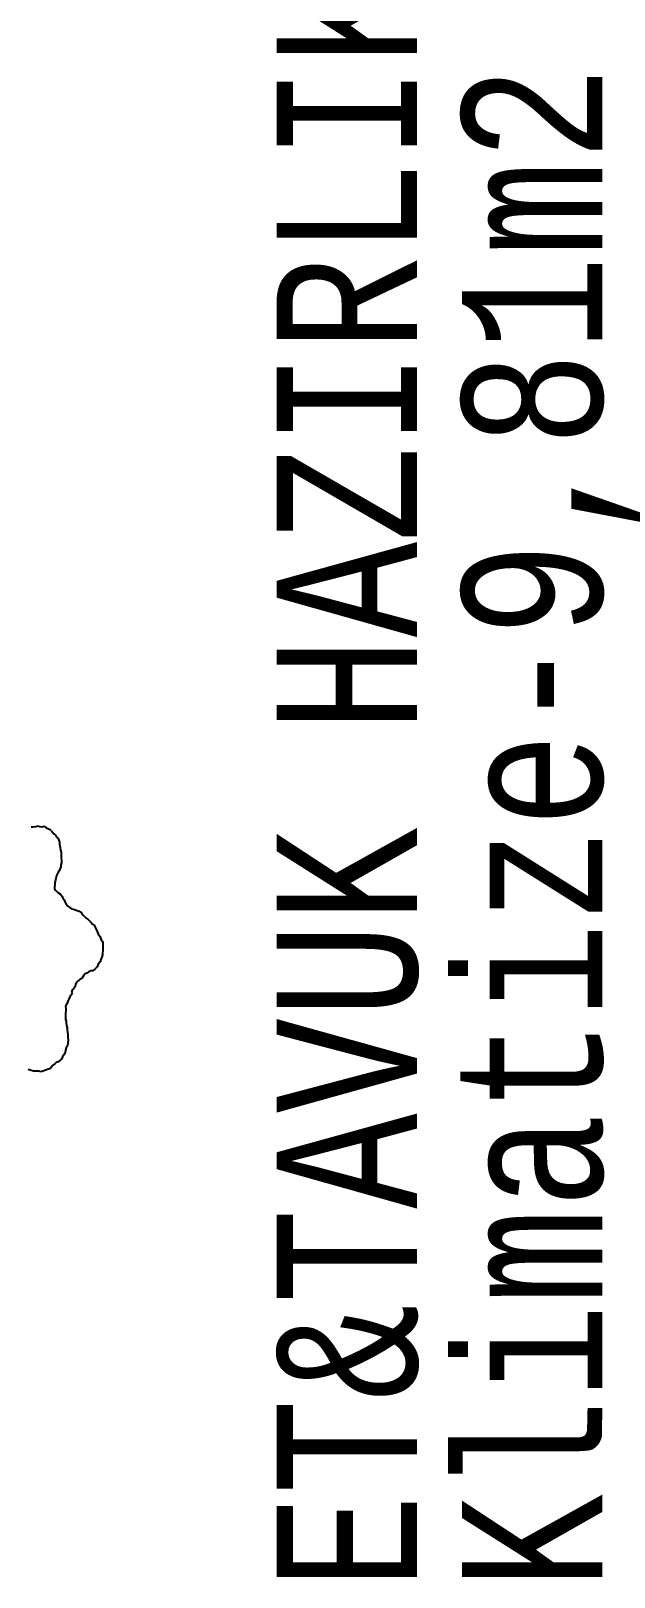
# Model space of a CAD drawing. Header units: millimetres. Extents: x 33350 to 35310, y -217097 to -211540.
# Drawn here: x 33760.6 to 33822.9, y -214473.7 to -214308.7 of the extents above; entities that cross this region are included whole.
import ezdxf
from ezdxf.enums import TextEntityAlignment as Align

# ---------------------------------------------------------------- set-up
doc = ezdxf.new("R2010")
doc.units = ezdxf.units.MM
doc.header["$LTSCALE"] = 60
doc.header["$MEASUREMENT"] = 0
doc.linetypes.add('DOT', pattern=[6.35, 0, -6.35])
for name, color, linetype, lineweight in [('-DWG_ANA', 7, 'Continuous', 0), ('-DWG_DETAY1', 7, 'Continuous', 25), ('-DWG_DETAY4', 7, 'DOT', 18), ('M-SB-YZ-01', 255, 'Continuous', 20), ('NO', 7, 'Continuous', 0)]:
    doc.layers.add(name, color=color, linetype=linetype, lineweight=lineweight)
doc.layers.add('BL-E', color=32, linetype='Continuous')
doc.styles.add('antet', font='monos.ttf', dxfattribs={"width": 0.8})
doc.styles.add('ROMANS', font='ROMANSTW.SHX', dxfattribs={"width": 0.8})

# ---------------------------------------------------------------- blocks, each defined once
blk = doc.blocks.new('1fr-vn7r')
at = {"layer": '-DWG_ANA', "color": 0}
blk.add_lwpolyline([(0, 0), (0, -70), (70, -70), (70, 0)], close=True, dxfattribs=at)
at = {"layer": '-DWG_DETAY1', "color": 0}
blk.add_lwpolyline([(9, -72), (2, -72), (2, -77), (5, -77)], dxfattribs=at)
blk.add_lwpolyline([(68, -72), (9, -72), (9, -77), (68, -77)], close=True, dxfattribs=at)
at = {"layer": '-DWG_DETAY4', "color": 0}
blk.add_lwpolyline([(68, -79), (68, -143, -0.405364), (2.03, -79, -0.414214)], format="xyb", dxfattribs=at)
at = {"layer": 'NO', "linetype": 'Continuous', "style": 'ROMANS', "width": 0.8}
blk.add_attdef('NO', text='', height=10, dxfattribs=at).set_placement((48, -90), align=Align.MIDDLE)
blk = doc.blocks.new('İNSAN-1')
for p, q in [((1.35, 42.99), (1.12, 42.78)), ((1.6, 43.05), (1.35, 42.99)), ((1.86, 43.17), (1.6, 43.05)), ((2.11, 43.23), (1.86, 43.17)), ((2.33, 43.23), (2.11, 43.23)), ((2.58, 43.28), (2.33, 43.23)), ((2.8, 43.28), (2.58, 43.28)), ((3.02, 43.27), (2.8, 43.28)), ((3.24, 43.26), (3.02, 43.27)), ((3.46, 43.26), (3.24, 43.26)), ((3.53, 43.23), (3.46, 43.26)), ((3.7, 43.09), (3.53, 43.23)), ((4.09, 42.95), (3.7, 43.09)), ((4.33, 42.79), (4.09, 42.95)), ((0.08, 41.37), (-0.12, 41.22)), ((0.16, 41.57), (0.08, 41.37)), ((0.32, 41.81), (0.16, 41.57)), ((0.39, 42), (0.32, 41.81)), ((0.4, 42.22), (0.39, 42)), ((0.63, 42.44), (0.4, 42.22)), ((0.85, 42.65), (0.63, 42.44)), ((1.12, 42.78), (0.85, 42.65)), ((4.72, 42.64), (4.33, 42.79)), ((4.96, 42.48), (4.72, 42.64)), ((5.23, 42.38), (4.96, 42.48)), ((5.37, 42.18), (5.23, 42.38)), ((5.55, 42.04), (5.37, 42.18)), ((5.72, 41.9), (5.55, 42.04)), ((5.87, 41.7), (5.72, 41.9)), ((6.02, 41.5), (5.87, 41.7)), ((6.23, 41.27), (6.02, 41.5)), ((6.4, 41.13), (6.23, 41.27)), ((-2.56, 39.66), (-2.83, 39.54)), ((-2.2, 39.83), (-2.56, 39.66)), ((-2.06, 40), (-2.2, 39.83)), ((-1.86, 39.93), (-2.06, 40)), ((-1.62, 39.99), (-1.86, 39.93)), ((-1.48, 40.16), (-1.62, 39.99)), ((-1.28, 40.31), (-1.48, 40.16)), ((-1.03, 40.37), (-1.28, 40.31)), ((-0.76, 40.49), (-1.03, 40.37)), ((-0.62, 40.66), (-0.76, 40.49)), ((-0.49, 40.84), (-0.62, 40.66)), ((-0.41, 41.03), (-0.49, 40.84)), ((-0.12, 41.22), (-0.41, 41.03)), ((6.58, 40.99), (6.4, 41.13)), ((6.79, 40.76), (6.58, 40.99)), ((6.85, 40.52), (6.79, 40.76)), ((6.97, 40.25), (6.85, 40.52)), ((7.03, 40), (6.97, 40.25)), ((7.16, 39.74), (7.03, 40)), ((7.31, 39.53), (7.16, 39.74)), ((-9.53, 38.13), (-9.69, 37.89)), ((-9.39, 38.3), (-9.53, 38.13)), ((-9.32, 38.5), (-9.39, 38.3)), ((-9.18, 38.67), (-9.32, 38.5)), ((-9.04, 38.85), (-9.18, 38.67)), ((-8.78, 38.97), (-9.04, 38.85)), ((-8.57, 39.12), (-8.78, 38.97)), ((-8.3, 39.24), (-8.57, 39.12)), ((-8.06, 39.3), (-8.3, 39.24)), ((-7.81, 39.36), (-8.06, 39.3)), ((-7.61, 39.51), (-7.81, 39.36)), ((-6.99, 39.58), (-7.61, 39.51)), ((-6.7, 39.55), (-6.99, 39.58)), ((-6.41, 39.52), (-6.7, 39.55)), ((-6.13, 39.49), (-6.41, 39.52)), ((-5.91, 39.48), (-6.13, 39.49)), ((-5.68, 39.47), (-5.91, 39.48)), ((-5.42, 39.38), (-5.68, 39.47)), ((-5.2, 39.37), (-5.42, 39.38)), ((-4.98, 39.36), (-5.2, 39.37)), ((-4.78, 39.29), (-4.98, 39.36)), ((-4.56, 39.28), (-4.78, 39.29)), ((-4.34, 39.28), (-4.56, 39.28)), ((-4.12, 39.27), (-4.34, 39.28)), ((-3.87, 39.33), (-4.12, 39.27)), ((-3.65, 39.32), (-3.87, 39.33)), ((-3.37, 39.29), (-3.65, 39.32)), ((-3.16, 39.44), (-3.37, 39.29)), ((-2.83, 39.54), (-3.16, 39.44)), ((7.54, 39.37), (7.31, 39.53)), ((7.78, 39.21), (7.54, 39.37)), ((7.98, 39.13), (7.78, 39.21)), ((8.15, 39), (7.98, 39.13)), ((8.35, 38.92), (8.15, 39)), ((8.59, 38.76), (8.35, 38.92)), ((8.78, 38.47), (8.59, 38.76)), ((8.99, 38.24), (8.78, 38.47)), ((9.17, 38.1), (8.99, 38.24)), ((9.39, 38.1), (9.17, 38.1)), ((9.63, 38.15), (9.39, 38.1)), ((9.85, 38.15), (9.63, 38.15)), ((10.1, 38.21), (9.85, 38.15)), ((10.59, 38.32), (10.1, 38.21)), ((10.86, 38.45), (10.59, 38.32)), ((11.15, 38.64), (10.86, 38.45)), ((11.51, 38.8), (11.15, 38.64)), ((11.73, 38.8), (11.51, 38.8)), ((11.98, 38.86), (11.73, 38.8)), ((12.2, 38.85), (11.98, 38.86)), ((12.48, 38.82), (12.2, 38.85)), ((12.71, 38.81), (12.48, 38.82)), ((13.08, 38.82), (12.71, 38.81)), ((13.28, 38.75), (13.08, 38.82)), ((13.57, 38.72), (13.28, 38.75)), ((13.92, 38.66), (13.57, 38.72)), ((14.14, 38.66), (13.92, 38.66)), ((14.53, 38.51), (14.14, 38.66)), ((14.68, 38.31), (14.53, 38.51)), ((14.88, 38.23), (14.68, 38.31)), ((15.03, 38.03), (14.88, 38.23)), ((15.2, 37.89), (15.03, 38.03)), ((-10.04, 37.57), (-10.37, 36.65)), ((-10.37, 36.65), (-10.31, 36.41)), ((-10.31, 36.41), (-10.32, 36.19)), ((-9.9, 37.75), (-10.04, 37.57)), ((-9.69, 37.89), (-9.9, 37.75)), ((15.37, 37.75), (15.2, 37.89)), ((15.56, 37.46), (15.44, 37.73)), ((15.69, 37.19), (15.56, 37.46)), ((15.84, 36.99), (15.69, 37.19)), ((15.76, 36.79), (15.84, 36.99)), ((15.82, 36.55), (15.76, 36.79)), ((15.88, 36.3), (15.82, 36.55)), ((-10.32, 36.19), (-10.29, 35.88)), ((-10.29, 35.88), (-10.23, 35.63)), ((-10.23, 35.63), (-10.13, 35.3)), ((15.77, 35.6), (15.78, 35.82)), ((15.78, 35.82), (15.81, 36.1)), ((15.81, 36.1), (15.88, 36.3))]:
    blk.add_line(p, q)

msp = doc.modelspace()

# ---------------------------------------------------------------- block references
at = {"layer": 'BL-E', "linetype": 'Continuous', "xscale": -1}
for name, p, rotation in [('1fr-vn7r', (33653.51, -214269.09), 90), ('İNSAN-1', (33724.98, -214409.44), 270)]:
    msp.add_blockref(name, p, dxfattribs=dict(at, rotation=rotation))

# ---------------------------------------------------------------- texts
at = {"layer": 'M-SB-YZ-01', "color": 5, "style": 'antet', "width": 0.8}
for s, p in [('ET&TAVUK HAZIRLIK', (33801.82, -214475.09)), ('Klimatize-9,81m2', (33821.61, -214475.09))]:
    msp.add_text(s, height=15, rotation=90, dxfattribs=at).set_placement(p)

doc.saveas('drawing.dxf')
